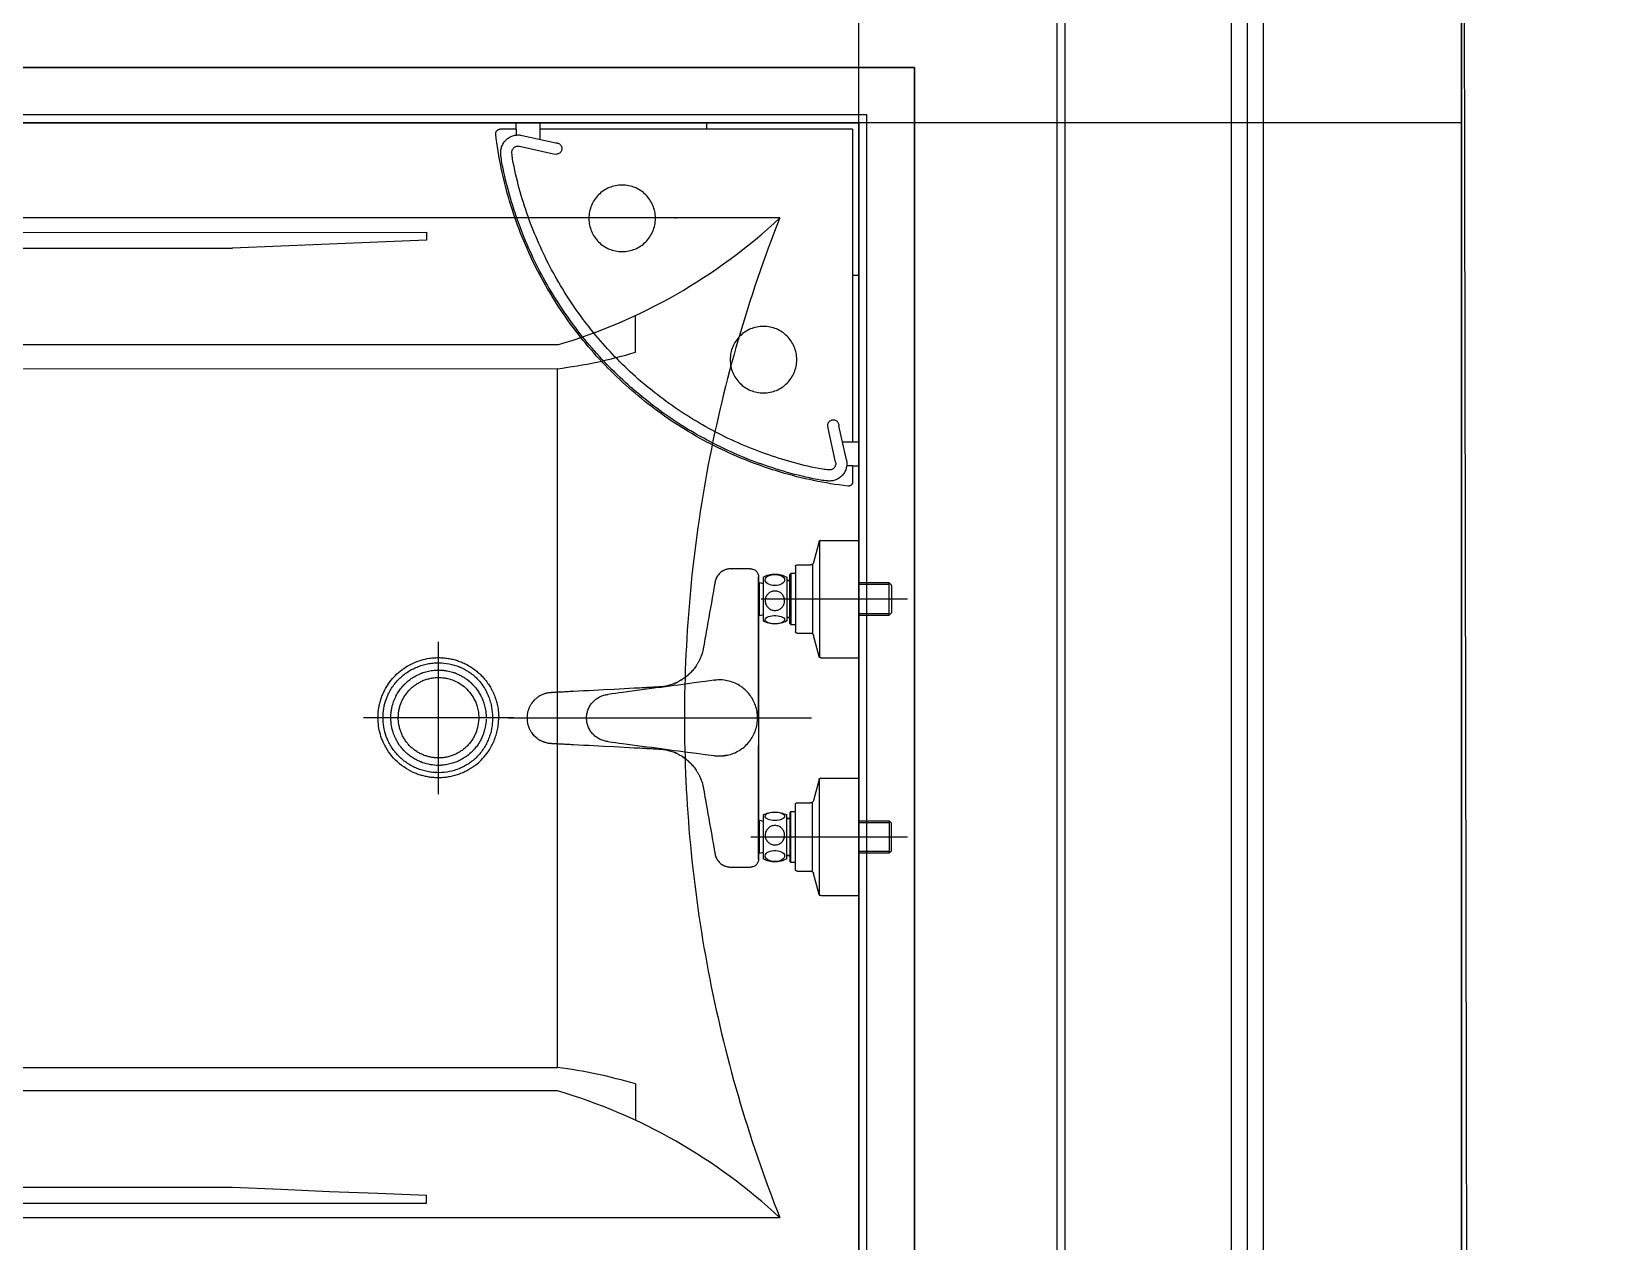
# Model space of a CAD drawing. Header units: millimetres. Extents: x 7086022 to 7120578, y 229555 to 276126.
# Drawn here: x 7105212 to 7106211, y 245860 to 246622 of the extents above; entities that cross this region are included whole.
import ezdxf
from ezdxf.xclip import XClip

# ---------------------------------------------------------------- set-up
doc = ezdxf.new("R2010")
doc.units = ezdxf.units.MM
doc.header["$LTSCALE"] = 100
doc.header["$XCLIPFRAME"] = 2
doc.linetypes.add('U-84C-EX$0$CEN', pattern=[62, 60, -1, 0, -1])
for name, color, linetype in [('AA-BORD-XREF', 15, 'Continuous'), ('BP', 7, 'Continuous'), ('U-84C-EX$0$CEN', 1, 'U-84C-EX$0$CEN'), ('U-84C-EX$0$COL', 2, 'Continuous'), ('U-84C-EX$0$FIN', 5, 'Continuous'), ('U-84C-EX$0$FUR_욕실', 6, 'Continuous'), ('U-84C-EX$0$INSUL_line', 8, 'Continuous'), ('U-84C-EX$0$WAL', 3, 'Continuous')]:
    doc.layers.add(name, color=color, linetype=linetype)
for name, color, linetype, plot in [('CUT-LINE', 105, 'Continuous', False), ('Defpoint', 142, 'Continuous', False), ('U-84C-EX$0$Defpoint', 142, 'Continuous', False), ('U-84C-EX$0$MC', 152, 'Continuous', False)]:
    doc.layers.add(name, color=color, linetype=linetype, plot=plot)

# ---------------------------------------------------------------- blocks, each defined once
blk = doc.blocks.new('BORD-302')
at = {"layer": 'Defpoint'}
blk.add_lwpolyline([(-1670, 0), (0, 0), (0, -2270), (-1670, -2270)], close=True, dxfattribs=at)
blk = doc.blocks.new('U-84C-EX$0$A$C3cb92361')
at = {"layer": 'U-84C-EX$0$FUR_욕실'}
for p, q in [((44.54, 37), (20.54, 37)), ((20.54, 37), (20.54, -37)), ((44.54, 37), (44.72, 37)), ((45.36, 36.77), (45.36, -36.77)), ((45.7, 36.19), (49.15, 22.99)), ((49.87, 21.92), (49.87, -21.92)), ((59.54, 21.5), (51.09, 21.5)), ((60.54, 20.5), (60.54, -20.5)), ((1.5, 10.25), (0, 8.75)), ((1.5, 10.25), (20.54, 10.25)), ((1.5, -10.25), (1.5, 10.25)), ((60.54, 16), (63.5, 16)), ((63.5, 16), (64, 15.5)), ((63.5, 16), (63.5, -16)), ((64, -15.5), (64, 15.5)), ((64, 11.7), (66, 11.7)), ((66, 11.7), (64.3, 11.7)), ((66, 13.85), (66, -13.85)), ((81, 13.85), (81, -13.85)), ((83.3, 10.5), (81, 9.88)), ((83.3, -3.18), (83.3, 10.5)), ((83.8, 14), (83.8, 8)), ((0, 8.75), (0, -8.75)), ((1.5, 9.09), (20.54, 9.09)), ((0, -8.75), (1.5, -10.25)), ((20.54, -9.09), (1.5, -9.09)), ((81, -9.88), (83.3, -10.5)), ((83.3, -10.5), (83.3, -3.18)), ((20.54, -10.25), (1.5, -10.25)), ((63.5, -16), (60.54, -16)), ((64, -15.5), (63.5, -16)), ((66, -11.7), (64, -11.7)), ((64.3, -11.7), (66, -11.7)), ((45.68, -36.25), (49.15, -22.99)), ((59.54, -21.5), (51.09, -21.5)), ((44.54, -37), (20.54, -37)), ((44.54, -37), (44.72, -37)), ((111.61, -51.21), (111.19, -51.15)), ((111.61, -51.18), (111.61, -51.18)), ((111.61, -51.18), (111.81, -51.21)), ((136.1, -52.98), (135.11, -52.53)), ((178.59, -89.88), (178.59, -89.88)), ((111.59, -98.77), (111.59, -98.77)), ((129.47, -101.01), (131.81, -99.44)), ((136.14, -97), (136.85, -96.7)), ((44.54, -113), (20.54, -113)), ((20.54, -187), (20.54, -113)), ((44.54, -113), (44.72, -113)), ((45.36, -186.77), (45.36, -113.23)), ((45.68, -113.75), (49.15, -127.01)), ((49.87, -171.92), (49.87, -128.08)), ((59.54, -128.5), (51.09, -128.5)), ((60.54, -170.5), (60.54, -129.5)), ((0, -141.25), (1.5, -139.75)), ((20.54, -139.75), (1.5, -139.75)), ((1.5, -139.75), (1.5, -160.25)), ((63.5, -134), (60.54, -134)), ((64, -134.5), (63.5, -134)), ((63.5, -166), (63.5, -134)), ((64, -134.5), (64, -165.5)), ((66, -138.3), (64, -138.3)), ((64.3, -138.3), (66, -138.3)), ((66, -163.85), (66, -136.15)), ((81, -136.15), (81, -163.81)), ((83.3, -139.5), (81, -140.12)), ((83.3, -160.5), (83.3, -139.5)), ((0, -158.75), (0, -141.25)), ((20.54, -140.91), (1.5, -140.91)), ((1.5, -160.25), (0, -158.75)), ((1.5, -159.09), (20.54, -159.09)), ((83.8, -158), (83.8, -164)), ((1.5, -160.25), (20.54, -160.25)), ((60.54, -166), (63.5, -166)), ((63.5, -166), (64, -165.5)), ((64, -161.7), (66, -161.7)), ((66, -161.7), (64.3, -161.7)), ((81, -159.88), (83.3, -160.5)), ((81, -163.81), (81, -163.85)), ((45.7, -186.19), (49.15, -172.99)), ((59.54, -171.5), (51.09, -171.5)), ((44.54, -187), (20.54, -187)), ((44.54, -187), (44.72, -187))]:
    blk.add_line(p, q, dxfattribs=at)
at = {"layer": 'U-84C-EX$0$FUR_욕실', "color": 8}
for p, q in [((-9.99, 0), (82.16, 0)), ((241.75, -75), (50.41, -75)), ((88.65, -150), (-9.99, -150))]:
    blk.add_line(p, q, dxfattribs=at)
at = {"layer": 'U-84C-EX$0$FUR_욕실', "flags": 128}
for points in [[(73.5, 8.52), (74.74, 8.59), (75.92, 8.8), (77.01, 9.14), (77.96, 9.59), (78.72, 10.15), (79.27, 10.78), (79.58, 11.46), (79.64, 12.16), (79.45, 12.85), (79.02, 13.51), (78.36, 14.1), (77.51, 14.61), (76.48, 15.01), (75.34, 15.29), (74.12, 15.43), (72.88, 15.43), (71.66, 15.29), (70.52, 15.01), (69.49, 14.61), (68.64, 14.1), (67.98, 13.51), (67.55, 12.85), (67.36, 12.16), (67.42, 11.46), (67.73, 10.78), (68.28, 10.15), (69.04, 9.59), (69.99, 9.14), (71.08, 8.8), (72.26, 8.59), (73.5, 8.52)], [(83.8, 14), (83.8, 14), (83.8, 14)], [(88.8, 19), (88.8, 19), (88.8, 19)], [(100.41, 19), (100.35, 19), (100.3, 19)], [(83.8, -8.01), (83.8, -8.5), (83.8, -9.23), (83.8, -9.72), (83.8, -9.97), (83.8, -9.97), (83.8, -9.72), (83.8, -9.22), (83.8, -8.49), (83.8, -7.55), (83.8, -6.42), (83.8, -5.12), (83.8, -3.7), (83.8, -2.19), (83.8, -0.62), (83.8, 0.97), (83.8, 2.53), (83.8, 4.03), (83.8, 5.42), (83.8, 6.68), (83.8, 7.78), (83.8, 8.67), (83.8, 9.35), (83.8, 9.79), (83.8, 9.99), (83.8, 9.94), (83.8, 9.63), (83.8, 9.08), (83.8, 8.31), (83.8, 8.01)], [(73.5, -15.73), (74.74, -15.68), (75.92, -15.52), (77.01, -15.25), (77.96, -14.9), (78.72, -14.48), (79.27, -13.99), (79.58, -13.47), (79.64, -12.93), (79.45, -12.4), (79.02, -11.89), (78.36, -11.43), (77.51, -11.04), (76.48, -10.73), (75.34, -10.52), (74.12, -10.41), (72.88, -10.41), (71.66, -10.52), (70.52, -10.73), (69.49, -11.04), (68.64, -11.43), (67.98, -11.89), (67.55, -12.4), (67.36, -12.93), (67.42, -13.47), (67.73, -13.99), (68.28, -14.48), (69.04, -14.9), (69.99, -15.25), (71.08, -15.52), (72.26, -15.68), (73.5, -15.73)], [(119.69, -35.11), (119.69, -35.1), (119.68, -35.09)], [(126.96, -46.78), (126.87, -46.68), (126.77, -46.58)], [(226.12, -85.21), (226.12, -85.21), (226.12, -85.21)], [(228.99, -80.01), (228.99, -80.01), (229, -80.01)], [(214.42, -90.99), (214.64, -90.98), (214.64, -90.98), (214.64, -90.98)], [(218.97, -90.14), (218.97, -90.14), (218.97, -90.14)], [(126.7, -103.49), (126.77, -103.42), (126.83, -103.36)], [(119.62, -115.11), (119.62, -115.1), (119.62, -115.09)], [(73.5, -139.6), (74.74, -139.55), (75.92, -139.39), (77.01, -139.13), (77.96, -138.77), (78.72, -138.35), (79.27, -137.86), (79.58, -137.34), (79.64, -136.8), (79.45, -136.27), (79.02, -135.76), (78.36, -135.3), (77.51, -134.91), (76.48, -134.6), (75.34, -134.39), (74.12, -134.28), (72.88, -134.28), (71.66, -134.39), (70.52, -134.6), (69.49, -134.91), (68.64, -135.3), (67.98, -135.76), (67.55, -136.27), (67.36, -136.8), (67.42, -137.34), (67.73, -137.86), (68.28, -138.35), (69.04, -138.77), (69.99, -139.13), (71.08, -139.39), (72.26, -139.55), (73.5, -139.6)], [(83.8, -140), (83.8, -140.03), (83.8, -140.28), (83.8, -140.78), (83.8, -141.51), (83.8, -142.45), (83.8, -143.58), (83.8, -144.88), (83.8, -146.3), (83.8, -147.81), (83.8, -149.38), (83.8, -150.97), (83.8, -152.53), (83.8, -154.03), (83.8, -155.42), (83.8, -156.68), (83.8, -157.78), (83.8, -158.67), (83.8, -159.35), (83.8, -159.79), (83.8, -159.99), (83.8, -159.94), (83.8, -159.63), (83.8, -159.08), (83.8, -158.31), (83.8, -158.01)], [(73.5, -165.44), (74.74, -165.37), (75.92, -165.16), (77.01, -164.82), (77.96, -164.37), (78.72, -163.81), (79.27, -163.18), (79.58, -162.51), (79.64, -161.81), (79.45, -161.11), (79.02, -160.46), (78.36, -159.86), (77.51, -159.35), (76.48, -158.95), (75.34, -158.68), (74.12, -158.53), (72.88, -158.53), (71.66, -158.68), (70.52, -158.95), (69.49, -159.35), (68.64, -159.86), (67.98, -160.46), (67.55, -161.11), (67.36, -161.81), (67.42, -162.51), (67.73, -163.18), (68.28, -163.81), (69.04, -164.37), (69.99, -164.82), (71.08, -165.16), (72.26, -165.37), (73.5, -165.44)], [(83.8, -164), (83.8, -164), (83.8, -164)], [(88.8, -169), (88.8, -169), (88.8, -169)], [(100.23, -169), (100.28, -169), (100.33, -169)]]:
    blk.add_lwpolyline(points, dxfattribs=at)
at = {"layer": 'U-84C-EX$0$FUR_욕실'}
for centre in [(73.51, -1.08), (73.51, -148.91)]:
    blk.add_circle(centre, 6.14, dxfattribs=at)
for centre, radius, start, end in [((44.72, 36), 1, 10.95406, 90), ((51.09, 23.5), 2, 194.66122, 270), ((59.54, 20.5), 1, 0, 90), ((73.5, 0), 15.75, 90, 118.43689), ((73.5, 0), 15.75, 61.56311, 90), ((88.8, 14), 5, 89.99514, 180), ((83.9, 8.6), 0.6, 180, 260.40553), ((83.9, -8.6), 0.6, 99.59328, 180), ((73.5, 0), 15.75, 241.56311, 298.43689), ((51.09, -23.5), 2, 90, 165.33878), ((59.54, -20.5), 1, 270, 0), ((44.72, -36), 1, 270, 345.33878), ((177.33, -74.98), 14.92, 276.14309, 359.91896), ((108.48, -75), 24, 258.18583, 270), ((44.72, -114), 1, 14.66122, 90), ((51.09, -126.5), 2, 194.66122, 270), ((59.54, -129.5), 1, 0, 90), ((73.5, -150), 15.75, 90, 118.43689), ((73.5, -150), 15.75, 61.56311, 90), ((83.9, -141.4), 0.6, 180, 270), ((83.9, -158.6), 0.6, 99.59384, 180), ((73.5, -150), 15.75, 241.56311, 298.43689), ((88.8, -164), 5, 180, 270.00486), ((51.09, -173.5), 2, 90, 165.33878), ((59.54, -170.5), 1, 270, 0), ((44.72, -186), 1, 270, 349.04594)]:
    blk.add_arc(centre, radius, start, end, dxfattribs=at)
for points, knots in [([(83.8, -57.74), (83.8, -51.77), (83.8, -45.79), (83.8, -33.83), (83.8, -27.85), (83.8, -15.89), (83.8, -9.91), (83.8, 2.04), (83.8, 8.02), (83.8, 14)], [0, 0, 0, 0, 0.25, 0.25, 0.5, 0.5, 0.75, 0.75, 1, 1, 1, 1]), ([(88.8, 19), (92.88, 19), (96.96, 19), (101.3, 19), (101.56, 19), (102.07, 18.98), (102.32, 18.96), (103.08, 18.87), (103.6, 18.77), (104.58, 18.49), (105.07, 18.32), (105.76, 18), (105.99, 17.89), (106.44, 17.64), (106.67, 17.51), (107.75, 16.8), (108.51, 16.11), (109.82, 14.51), (110.33, 13.62), (110.81, 12.42), (110.89, 12.17), (111.04, 11.68), (111.11, 11.43), (111.22, 10.93), (111.26, 10.68), (111.35, 10.17), (111.4, 9.92), (111.62, 8.66), (111.8, 7.65), (112.33, 4.62), (112.69, 2.6), (113.76, -3.47), (114.47, -7.51), (115.9, -15.59), (116.61, -19.63), (117.68, -25.69), (118.04, -27.71), (118.48, -30.24), (118.57, -30.75), (118.76, -31.75), (118.87, -32.25), (119.25, -33.75), (119.55, -34.73), (120.25, -36.68), (120.66, -37.64), (121.35, -39.06), (121.59, -39.54), (122.11, -40.47), (122.38, -40.92), (123.77, -43.16), (125.06, -44.82), (127.27, -47.1), (128.05, -47.83), (129.68, -49.19), (130.52, -49.82), (132.26, -50.99), (133.16, -51.53), (134.56, -52.27), (135.04, -52.5), (136, -52.95), (136.49, -53.16), (138.95, -54.14), (140.98, -54.71), (144.09, -55.24), (145.15, -55.37), (146.47, -55.45), (146.74, -55.46), (147.27, -55.49), (147.54, -55.51), (148.34, -55.55), (148.87, -55.58), (150.46, -55.66), (151.53, -55.71), (153.65, -55.83), (154.72, -55.88), (157.91, -56.05), (160.04, -56.16), (170.67, -56.72), (179.18, -57.16), (191.95, -57.83), (196.2, -58.06), (201.52, -58.33), (202.59, -58.39), (204.71, -58.5), (205.78, -58.56), (207.9, -58.67), (208.97, -58.72), (211.09, -58.84), (212.16, -58.89), (213.49, -58.96), (213.75, -58.98), (214.28, -59), (214.55, -59.02), (215.35, -59.07), (215.87, -59.13), (216.92, -59.3), (217.44, -59.41), (218.47, -59.69), (218.99, -59.86), (220.5, -60.43), (221.46, -60.91), (222.81, -61.77), (223.25, -62.08), (224.1, -62.74), (224.51, -63.1), (225.66, -64.21), (226.35, -65.02), (227.27, -66.35), (227.56, -66.81), (228.07, -67.75), (228.31, -68.23), (228.73, -69.21), (228.91, -69.71), (229.23, -70.74), (229.37, -71.26), (229.58, -72.32), (229.66, -72.85), (229.75, -73.65), (229.77, -73.92), (229.79, -74.33), (229.79, -74.46), (229.8, -74.66), (229.8, -74.76), (229.8, -74.86), (229.8, -74.93), (229.8, -74.97), (229.8, -75)], [0, 0, 0, 0, 0.0625, 0.0625, 0.066406, 0.066406, 0.070312, 0.070312, 0.078125, 0.078125, 0.085937, 0.085937, 0.089844, 0.089844, 0.09375, 0.09375, 0.109375, 0.109375, 0.125, 0.125, 0.128906, 0.128906, 0.132812, 0.132812, 0.136719, 0.136719, 0.140625, 0.140625, 0.15625, 0.15625, 0.1875, 0.1875, 0.25, 0.25, 0.3125, 0.3125, 0.34375, 0.34375, 0.351562, 0.351562, 0.359375, 0.359375, 0.375, 0.375, 0.390625, 0.390625, 0.398437, 0.398437, 0.40625, 0.40625, 0.4375, 0.4375, 0.453125, 0.453125, 0.46875, 0.46875, 0.484375, 0.484375, 0.492187, 0.492187, 0.5, 0.5, 0.53125, 0.53125, 0.546875, 0.546875, 0.550781, 0.550781, 0.554687, 0.554687, 0.5625, 0.5625, 0.578125, 0.578125, 0.59375, 0.59375, 0.625, 0.625, 0.75, 0.75, 0.8125, 0.8125, 0.828125, 0.828125, 0.84375, 0.84375, 0.859375, 0.859375, 0.875, 0.875, 0.878906, 0.878906, 0.882812, 0.882812, 0.890625, 0.890625, 0.898437, 0.898437, 0.90625, 0.90625, 0.921875, 0.921875, 0.929687, 0.929687, 0.9375, 0.9375, 0.953125, 0.953125, 0.960937, 0.960937, 0.96875, 0.96875, 0.976562, 0.976562, 0.984375, 0.984375, 0.992187, 0.992187, 0.996094, 0.996094, 0.998047, 0.998047, 0.999023, 0.999512, 0.999512, 1, 1, 1, 1]), ([(83.8, -8), (83.8, -8.47), (83.8, -12.54), (83.8, -20.19), (83.8, -29.75), (83.8, -38.05), (83.8, -45.13), (83.8, -51.66), (83.8, -57.76), (83.8, -63.45), (83.8, -69.21), (83.8, -73.07), (83.8, -75)], [0, 0, 0, 0, 0.020659, 0.180159, 0.339669, 0.447099, 0.554609, 0.662127, 0.745792, 0.829466, 0.914723, 1, 1, 1, 1]), ([(129.63, -49.12), (129.58, -49.08), (129.46, -48.99), (129.34, -48.9), (129.27, -48.84)], [0, 0, 0, 0, 0.435252, 1, 1, 1, 1]), ([(83.8, -75), (83.8, -74.25), (83.8, -73.51), (83.8, -72.06), (83.8, -71.34), (83.8, -69.92), (83.8, -69.21), (83.8, -67.8), (83.8, -67.09), (83.8, -64.97), (83.8, -63.55), (83.8, -61.4), (83.8, -60.68), (83.8, -59.22), (83.8, -58.49), (83.8, -57.74)], [0, 0, 0, 0, 0.125, 0.125, 0.25, 0.25, 0.375, 0.375, 0.5, 0.5, 0.75, 0.75, 0.875, 0.875, 1, 1, 1, 1]), ([(84.45, -74.96), (84.45, -74.95), (84.45, -74.86), (84.45, -74.67), (84.46, -74.41), (84.47, -73.89), (84.57, -72.07), (85.08, -69.02), (86.42, -65.2), (88.32, -61.7), (90.78, -58.58), (93.37, -56.2), (96.3, -54.18), (99.55, -52.56), (103.49, -51.38), (107.56, -50.85), (110.26, -51.07), (111.61, -51.18)], [0, 0, 0, 0, 0.000696, 0.00702, 0.013343, 0.019667, 0.044967, 0.146547, 0.242929, 0.339318, 0.436006, 0.532701, 0.596717, 0.697957, 0.799203, 0.899601, 1, 1, 1, 1]), ([(111.81, -51.21), (119.27, -52.21), (130.43, -53.7), (145.63, -55.73), (157.4, -57.3), (168.51, -58.79), (175.57, -59.73), (178.6, -60.14)], [0, 0, 0, 0, 0.335433, 0.501379, 0.682675, 0.863972, 1, 1, 1, 1]), ([(132.39, -51.05), (132.32, -51), (132.14, -50.89), (131.95, -50.77), (131.84, -50.7)], [0, 0, 0, 0, 0.437, 1, 1, 1, 1]), ([(136.94, -53.34), (136.67, -53.23), (136.39, -53.12), (136.12, -53), (136.11, -52.99)], [0, 0, 0, 0, 0.967026, 1, 1, 1, 1]), ([(178.6, -60.14), (178.6, -60.14), (178.66, -60.15), (178.73, -60.15), (178.79, -60.16)], [0, 0, 0, 0, 0.0003217, 1, 1, 1, 1]), ([(178.6, -60.14), (178.6, -60.14), (178.6, -60.14), (178.6, -60.14), (178.6, -60.14)], [0, 0, 0, 0, 0.776346, 1, 1, 1, 1]), ([(192.25, -75), (192.25, -74.97), (192.25, -74.93), (192.25, -74.9), (192.25, -74.9), (192.25, -74.88), (192.25, -74.66), (192.23, -74.03), (192.08, -72.59), (191.63, -70.57), (190.69, -68.24), (189.38, -66.13), (187.76, -64.28), (185.88, -62.72), (183.72, -61.46), (181.37, -60.55), (179.73, -60.31), (178.79, -60.16)], [-0.004685, -0.004685, -0.004685, -0.004685, 0, 0, 0, 0.000003, 0.002215, 0.030361, 0.086652, 0.199489, 0.313352, 0.430608, 0.539794, 0.651838, 0.767877, 0.887234, 1, 1, 1, 1]), ([(83.8, -75), (83.8, -76.9), (83.8, -80.7), (83.8, -86.43), (83.8, -92.15), (83.8, -98.29), (83.8, -104.81), (83.8, -111.82), (83.8, -120.11), (83.8, -129.71), (83.8, -137.43), (83.8, -141.53), (83.8, -142)], [0, 0, 0, 0, 0.08392, 0.16782, 0.252838, 0.337844, 0.444426, 0.551001, 0.657498, 0.818423, 0.97934, 1, 1, 1, 1]), ([(111.59, -98.77), (110.24, -98.88), (107.53, -99.1), (103.46, -98.56), (99.53, -97.38), (96.29, -95.76), (93.36, -93.73), (90.76, -91.35), (88.31, -88.23), (86.41, -84.73), (85.07, -80.9), (84.57, -77.86), (84.47, -76.03), (84.46, -75.51), (84.45, -75.24), (84.45, -75.06), (84.45, -74.96)], [0, 0, 0, 0, 0.100399, 0.200797, 0.302043, 0.403283, 0.467299, 0.563994, 0.660682, 0.757071, 0.853453, 0.955033, 0.980333, 0.986657, 0.992981, 1, 1, 1, 1]), ([(229.8, -75), (229.8, -75.27), (229.79, -75.54), (229.77, -76.08), (229.75, -76.35), (229.66, -77.15), (229.58, -77.68), (229.37, -78.74), (229.23, -79.26), (228.91, -80.29), (228.73, -80.79), (228.31, -81.77), (228.07, -82.25), (227.56, -83.19), (227.27, -83.65), (226.35, -84.98), (225.66, -85.79), (224.51, -86.9), (224.1, -87.26), (223.25, -87.92), (222.81, -88.23), (221.46, -89.09), (220.5, -89.57), (218.99, -90.14), (218.47, -90.31), (217.44, -90.59), (216.92, -90.7), (215.87, -90.87), (215.35, -90.93), (214.55, -90.98), (214.28, -91), (213.75, -91.02), (213.49, -91.04), (212.16, -91.11), (211.09, -91.16), (208.97, -91.28), (207.9, -91.33), (205.78, -91.44), (204.71, -91.5), (202.59, -91.61), (201.52, -91.67), (196.2, -91.94), (191.95, -92.17), (179.18, -92.84), (170.67, -93.28), (160.04, -93.84), (157.91, -93.95), (154.72, -94.12), (153.65, -94.17), (151.53, -94.29), (150.46, -94.34), (148.87, -94.42), (148.34, -94.45), (147.54, -94.49), (147.27, -94.51), (146.74, -94.54), (146.47, -94.55), (145.15, -94.63), (144.09, -94.76), (140.98, -95.29), (138.95, -95.86), (136.49, -96.84), (136, -97.05), (135.04, -97.5), (134.56, -97.73), (133.16, -98.47), (132.26, -99.01), (130.52, -100.18), (129.68, -100.81), (128.05, -102.17), (127.27, -102.9), (125.06, -105.18), (123.77, -106.84), (122.38, -109.08), (122.11, -109.53), (121.59, -110.46), (121.35, -110.94), (120.66, -112.36), (120.25, -113.32), (119.55, -115.27), (119.25, -116.25), (118.87, -117.75), (118.76, -118.25), (118.57, -119.25), (118.48, -119.76), (118.04, -122.29), (117.68, -124.31), (116.61, -130.37), (115.9, -134.41), (114.47, -142.49), (113.76, -146.53), (112.69, -152.6), (112.33, -154.62), (111.8, -157.65), (111.62, -158.66), (111.4, -159.92), (111.35, -160.17), (111.26, -160.68), (111.22, -160.93), (111.11, -161.43), (111.04, -161.68), (110.89, -162.17), (110.81, -162.42), (110.33, -163.62), (109.82, -164.51), (108.51, -166.11), (107.75, -166.8), (106.67, -167.51), (106.44, -167.64), (105.99, -167.89), (105.76, -168), (105.07, -168.32), (104.58, -168.49), (103.6, -168.77), (103.08, -168.87), (102.32, -168.96), (102.07, -168.98), (101.56, -169), (101.3, -169), (96.96, -169), (92.88, -169), (88.8, -169)], [0, 0, 0, 0, 0.003906, 0.003906, 0.007813, 0.007813, 0.015625, 0.015625, 0.023438, 0.023438, 0.03125, 0.03125, 0.039063, 0.039063, 0.046875, 0.046875, 0.0625, 0.0625, 0.070313, 0.070313, 0.078125, 0.078125, 0.09375, 0.09375, 0.101563, 0.101563, 0.109375, 0.109375, 0.117188, 0.117188, 0.121094, 0.121094, 0.125, 0.125, 0.140625, 0.140625, 0.15625, 0.15625, 0.171875, 0.171875, 0.1875, 0.1875, 0.25, 0.25, 0.375, 0.375, 0.40625, 0.40625, 0.421875, 0.421875, 0.4375, 0.4375, 0.445313, 0.445313, 0.449219, 0.449219, 0.453125, 0.453125, 0.46875, 0.46875, 0.5, 0.5, 0.507813, 0.507813, 0.515625, 0.515625, 0.53125, 0.53125, 0.546875, 0.546875, 0.5625, 0.5625, 0.59375, 0.59375, 0.601563, 0.601563, 0.609375, 0.609375, 0.625, 0.625, 0.640625, 0.640625, 0.648438, 0.648438, 0.65625, 0.65625, 0.6875, 0.6875, 0.75, 0.75, 0.8125, 0.8125, 0.84375, 0.84375, 0.859375, 0.859375, 0.863281, 0.863281, 0.867188, 0.867188, 0.871094, 0.871094, 0.875, 0.875, 0.890625, 0.890625, 0.90625, 0.90625, 0.910156, 0.910156, 0.914063, 0.914063, 0.921875, 0.921875, 0.929688, 0.929688, 0.933594, 0.933594, 0.9375, 0.9375, 1, 1, 1, 1]), ([(178.59, -89.88), (175.56, -90.28), (168.49, -91.22), (157.38, -92.69), (145.61, -94.25), (130.41, -96.27), (119.25, -97.75), (111.78, -98.74)], [0, 0, 0, 0, 0.136025, 0.317317, 0.498609, 0.664551, 1, 1, 1, 1]), ([(178.78, -89.85), (178.78, -89.85), (178.71, -89.86), (178.65, -89.87), (178.59, -89.88), (178.59, -89.88)], [0, 0, 0, 0, 0.0238, 0.999687, 1, 1, 1, 1]), ([(178.59, -89.88), (178.59, -89.88), (178.59, -89.88), (178.59, -89.88), (178.59, -89.88)], [0, 0, 0, 0, 0.223741, 1, 1, 1, 1]), ([(218.96, -90.11), (219.13, -90.06), (219.95, -89.84), (220.69, -89.43), (221.27, -89.1)], [0, 0, 0, 0, 0.212043, 1, 1, 1, 1]), ([(223.55, -87.64), (223.71, -87.53), (224.61, -86.91), (225.48, -86.07), (226.05, -85.27), (226.1, -85.2)], [0, 0, 0, 0, 0.166163, 0.924927, 1, 1, 1, 1]), ([(83.8, -164), (83.8, -158.02), (83.8, -152.04), (83.8, -140.09), (83.8, -134.11), (83.8, -122.15), (83.8, -116.17), (83.8, -104.21), (83.8, -98.23), (83.8, -92.26)], [0, 0, 0, 0, 0.25, 0.25, 0.5, 0.5, 0.75, 0.75, 1, 1, 1, 1]), ([(111.78, -98.74), (111.78, -98.74), (111.72, -98.75), (111.65, -98.76), (111.59, -98.77)], [0, 0, 0, 0, 0.04226, 1, 1, 1, 1]), ([(131.75, -99.36), (131.82, -99.31), (131.98, -99.21), (132.18, -99.09), (132.29, -99.02)], [0, 0, 0, 0, 0.4359962, 1, 1, 1, 1]), ([(135.15, -97.45), (135.42, -97.32), (135.73, -97.17), (136.04, -97.04), (136.09, -97.02)], [0, 0, 0, 0, 0.861592, 1, 1, 1, 1]), ([(129.16, -101.25), (129.2, -101.22), (129.29, -101.14), (129.4, -101.05), (129.46, -101)], [0, 0, 0, 0, 0.4378878, 1, 1, 1, 1])]:
    blk.add_open_spline(points, degree=3, knots=knots, dxfattribs=at)
blk = doc.blocks.new('U-84C-EX$0$A$C13f13f79')
at = {"layer": 'U-84C-EX$0$FUR_욕실', "linetype": 'Continuous'}
for p, q in [((0, 0), (0, -197.19)), ((212.19, 4), (92.19, 4)), ((92.19, 4), (92.19, 0)), ((197.19, 4), (197.19, -6.38)), ((212.19, 0), (212.19, 4)), ((0, 0), (197.19, 0)), ((208.4, -3.88), (187.02, -8.66)), ((212.19, 0), (222.3, 0)), ((212.19, 0), (212.19, -3.7)), ((188.55, -15.49), (186.49, -15.65)), ((209.93, -10.71), (188.55, -15.49)), ((-4, -212.19), (-4, -92.19)), ((-4, -92.19), (0, -92.19)), ((3.88, -208.4), (8.66, -187.02)), ((10.71, -209.93), (15.49, -188.55)), ((15.49, -188.55), (15.65, -186.49)), ((-4, -197.19), (6.38, -197.19)), ((0, -212.19), (-4, -212.19)), ((0, -212.19), (3.7, -212.19)), ((0, -212.19), (0, -222.3))]:
    blk.add_line(p, q, dxfattribs=at)
at = {"layer": 'U-84C-EX$0$FUR_욕실', "color": 8, "linetype": 'Continuous'}
for centre in [(145.27, -56.17), (56.17, -145.27)]:
    blk.add_circle(centre, 21, dxfattribs=at)
at = {"layer": 'U-84C-EX$0$FUR_욕실', "linetype": 'Continuous'}
for centre, radius, start, end in [((-27.21, 27.21), 254, 276.83668, 353.16332), ((186.73, -12.16), 3.5, 85.24909, 266.08565), ((210.8, -14.61), 11, 354.72951, 102.6071), ((222.3, -2.7), 2.7, 353.16332, 90), ((-27.66, 27.66), 246.5, 280.90237, 349.09763), ((210.8, -14.61), 4, 354.72951, 102.6071), ((-30.67, 7.66), 246.5, 353.79995, 354.72951), ((-30.67, 7.66), 253.5, 353.73499, 354.72951), ((-27.66, 27.66), 253.5, 280.83741, 349.16259), ((12.16, -186.73), 3.5, 3.91435, 184.75091), ((14.61, -210.8), 11, 167.3929, 275.27049), ((14.61, -210.8), 4, 167.3929, 275.27049), ((-7.66, 30.67), 246.5, 275.27049, 276.20005), ((2.7, -222.3), 2.7, 180, 276.83668), ((-7.66, 30.67), 253.5, 275.27049, 276.26501)]:
    blk.add_arc(centre, radius, start, end, dxfattribs=at)
blk = doc.blocks.new('U-84C-EX$0$A$C5b173c9a')
at = {"layer": 'U-84C-EX$0$FUR_욕실', "linetype": 'Continuous'}
for p, q in [((-1600, 750), (0, 750)), ((0, 750), (0, 0)), ((-49.85, 690.08), (-1077.16, 690.08)), ((-1076.83, 60.03), (-49.85, 59.92))]:
    blk.add_line(p, q, dxfattribs=at)
at = {"layer": 'U-84C-EX$0$FUR_욕실', "color": 8, "linetype": 'Continuous'}
for p, q in [((-1018.47, 680.94), (-272.72, 681.02)), ((-272.72, 681.02), (-272.72, 676.02)), ((-1018.47, 670.94), (-395.02, 671)), ((-140.8, 605.4), (-140.8, 628.66)), ((-190, 610.08), (-1310, 610.08)), ((-1310, 594.94), (-190.03, 595.06)), ((-190.03, 154.44), (-190.03, 595.06)), ((-265, 326.77), (-265, 422.89)), ((-217.72, 374.83), (-312.28, 374.83)), ((-1310, 154.56), (-190.03, 154.44)), ((-1310, 140.06), (-190.03, 139.94)), ((-140.8, 144.1), (-140.8, 121.16)), ((-1018.47, 79.06), (-395.02, 79)), ((-272.72, 68.98), (-272.72, 73.98)), ((-1018.47, 69.06), (-272.72, 68.98))]:
    blk.add_line(p, q, dxfattribs=at)
for centre, radius, start, end in [((-288.66, 945.68), 349.81, 286.3817, 313.05441), ((774.77, -26368.4), 27064.7, 92.218081, 92.477203), ((-227.96, 897.77), 305.08, 277.14137, 286.59879), ((-227.96, -148.27), 305.08, 73.40121, 82.85863), ((-288.66, -195.86), 349.81, 46.94559, 73.6183), ((774.77, 27118.4), 27064.7, 267.522797, 267.781919)]:
    blk.add_arc(centre, radius, start, end, dxfattribs=at)
at = {"layer": 'U-84C-EX$0$FUR_욕실', "linetype": 'Continuous'}
blk.add_arc((745.74, 374.91), 855.74, 158.38926, 201.59776, dxfattribs=at)
blk.add_open_spline([(-116.13, 690.08), (-115.31, 690.08)], degree=1, dxfattribs=at)
at = {"layer": 'U-84C-EX$0$FUR_욕실', "color": 8, "linetype": 'Continuous'}
for points, knots in [([(-303.2, 375.09), (-303.18, 376.11), (-303.13, 378.14), (-302.73, 381.17), (-302.12, 384.16), (-301.26, 387.09), (-300.17, 389.95), (-298.85, 392.7), (-296, 397.57), (-290.55, 403.91), (-281.35, 409.84), (-273.4, 412.19), (-267.9, 412.83), (-265.97, 412.87), (-265, 412.89)], [0, 0, 0, 0, 0.051174, 0.102351, 0.153541, 0.204744, 0.255965, 0.307226, 0.358539, 0.539811, 0.721608, 0.902669, 0.951247, 1, 1, 1, 1]), ([(-300, 376.29), (-299.85, 380.4), (-298.96, 384.46), (-295.64, 392.46), (-293.07, 396.28), (-286.64, 402.69), (-282.75, 405.25), (-274.42, 408.7), (-269.83, 409.63), (-265.17, 409.66), (-265.02, 409.66), (-264.87, 409.66)], [0, 0, 0, 0, 0.229756, 0.229756, 0.483673, 0.483673, 0.737589, 0.737589, 0.991506, 0.991506, 1, 1, 1, 1]), ([(-265, 412.89), (-263.99, 412.87), (-261.98, 412.82), (-258.98, 412.45), (-256.04, 411.86), (-253.14, 411.03), (-250.31, 409.98), (-247.4, 408.63), (-244.45, 406.93), (-242.53, 405.5), (-241.58, 404.78)], [0, 0, 0, 0, 0.119819, 0.239158, 0.357726, 0.47676, 0.596232, 0.715753, 0.85817, 1, 1, 1, 1]), ([(-264.87, 409.66), (-260.51, 409.64), (-256.08, 408.78), (-251.8, 407.06), (-251.58, 406.97), (-251.35, 406.87)], [0, 0, 0, 0, 0.94701, 0.94701, 1, 1, 1, 1]), ([(-286.21, 396.34), (-285.77, 396.78), (-284.49, 397.97), (-282.54, 399.48), (-280.99, 400.48), (-280.37, 400.85)], [0, 0, 0, 0, 0.252662, 0.70548, 1, 1, 1, 1]), ([(-281.63, 394.19), (-280.95, 394.74), (-279.58, 395.85), (-277.31, 397.24), (-274.93, 398.41), (-272.44, 399.31), (-269.87, 399.94), (-267.25, 400.31), (-264.61, 400.4), (-261.96, 400.23), (-260.22, 399.88), (-259.35, 399.71)], [0, 0, 0, 0, 0.110768, 0.222026, 0.333445, 0.444606, 0.555375, 0.666005, 0.776748, 0.888199, 1, 1, 1, 1]), ([(-280.37, 400.85), (-279.14, 401.58), (-277.46, 402.42), (-275.71, 403.1), (-275.28, 403.25)], [0, 0, 0, 0, 0.758005, 1, 1, 1, 1]), ([(-275.28, 403.25), (-275.06, 403.33), (-273.79, 403.78), (-271.41, 404.43), (-268.92, 404.83), (-267.26, 404.97), (-266.48, 405.02), (-265.76, 405.05), (-265.3, 405.05), (-265.07, 405.05)], [0, 0, 0, 0, 0.067347, 0.38891, 0.710249, 0.789783, 0.869316, 0.934683, 1, 1, 1, 1]), ([(-265.07, 405.05), (-265.07, 405.05), (-264.34, 405.05), (-263.18, 405.01), (-262.04, 404.9), (-261.63, 404.85)], [0, 0, 0, 0, 0.000152, 0.640818, 1, 1, 1, 1]), ([(-261.63, 404.85), (-261.48, 404.84), (-260.78, 404.75), (-258.97, 404.46), (-256.87, 403.95), (-255.02, 403.34), (-254.24, 403.04), (-253.92, 402.91)], [0, 0, 0, 0, 0.056256, 0.267254, 0.689786, 0.869202, 1, 1, 1, 1]), ([(-259.35, 399.71), (-257.97, 399.39), (-256.63, 398.96), (-252.31, 397.18), (-249.43, 395.25), (-244.79, 390.61), (-242.89, 387.78), (-241.25, 383.8), (-240.93, 382.88), (-240.66, 381.95)], [0, 0, 0, 0, 0.155762, 0.155762, 0.523914, 0.523914, 0.892066, 0.892066, 1, 1, 1, 1]), ([(-253.92, 402.91), (-253.79, 402.87), (-252.8, 402.46), (-250.97, 401.6), (-249.24, 400.57), (-248.35, 399.98), (-248.25, 399.91)], [0, 0, 0, 0, 0.060444, 0.49998, 0.939516, 1, 1, 1, 1]), ([(-251.35, 406.87), (-249.5, 406.07), (-247.72, 405.1), (-244.13, 402.71), (-242.4, 401.29), (-237.6, 396.4), (-235.12, 392.53), (-232.64, 386.2), (-232.01, 383.99), (-231.19, 379.56), (-230.98, 377.3), (-230.98, 375.02)], [0, 0, 0, 0, 0.151456, 0.151456, 0.321281, 0.321281, 0.660931, 0.660931, 0.830756, 0.830756, 1, 1, 1, 1]), ([(-248.25, 399.91), (-247.43, 399.36), (-246.41, 398.6), (-245.23, 397.59), (-244.68, 397.1), (-244.2, 396.64), (-243.71, 396.16), (-243.36, 395.8), (-243.15, 395.58)], [0, 0, 0, 0, 0.444971, 0.56859, 0.692209, 0.776976, 0.861743, 1, 1, 1, 1]), ([(-241.58, 404.78), (-240.78, 404.13), (-239.19, 402.81), (-237, 400.59), (-234.97, 398.18), (-233.12, 395.59), (-232.07, 393.74), (-231.55, 392.82)], [0, 0, 0, 0, 0.195638, 0.393705, 0.5943, 0.796435, 1, 1, 1, 1]), ([(-292.77, 386.61), (-292.54, 387.14), (-291.84, 388.69), (-290.96, 390.27), (-290.29, 391.3), (-290.23, 391.4)], [0, 0, 0, 0, 0.318336, 0.936771, 1, 1, 1, 1]), ([(-290.23, 391.4), (-289.68, 392.24), (-288.46, 393.92), (-287.04, 395.52), (-286.24, 396.31), (-286.21, 396.34)], [0, 0, 0, 0, 0.472338, 0.98139, 1, 1, 1, 1]), ([(-287.89, 386.02), (-286.66, 388.57), (-284.96, 390.96), (-282.54, 393.37), (-282.09, 393.79), (-281.63, 394.19)], [0, 0, 0, 0, 0.820832, 0.820832, 1, 1, 1, 1]), ([(-243.15, 395.58), (-242.04, 394.4), (-240.41, 392.34), (-238.63, 389.41), (-237.84, 387.78), (-237.51, 387.03)], [0, 0, 0, 0, 0.471791, 0.763598, 1, 1, 1, 1]), ([(-231.55, 392.82), (-231.31, 392.35), (-230.81, 391.39), (-229.84, 389.24), (-228.98, 386.91), (-228.11, 383.85), (-227.66, 381.66), (-227.36, 379.45), (-227.23, 378.18), (-227.13, 376.59), (-227.11, 375.64), (-227.1, 375)], [0, 0, 0, 0, 0.084197, 0.176045, 0.381991, 0.484998, 0.69095, 0.742461, 0.845475, 0.896986, 1, 1, 1, 1]), ([(-295.04, 376.93), (-295.01, 377.36), (-294.9, 378.68), (-294.67, 380.18), (-294.45, 381.23), (-294.4, 381.42)], [0, 0, 0, 0, 0.287106, 0.870699, 1, 1, 1, 1]), ([(-294.4, 381.42), (-294.26, 382.07), (-293.83, 383.79), (-293.23, 385.5), (-292.78, 386.56), (-292.77, 386.61)], [0, 0, 0, 0, 0.366594, 0.976087, 1, 1, 1, 1]), ([(-290.41, 375), (-290.39, 375.76), (-290.35, 377.28), (-290.03, 379.54), (-289.52, 381.77), (-288.82, 383.95), (-288.2, 385.33), (-287.89, 386.02)], [0, 0, 0, 0, 0.199443, 0.39916, 0.600412, 0.801219, 1, 1, 1, 1]), ([(-237.51, 387.03), (-237.43, 386.86), (-237.2, 386.3), (-236.82, 385.34), (-236.19, 383.49), (-235.79, 381.95), (-235.57, 380.79), (-235.56, 380.74)], [0, 0, 0, 0, 0.086302, 0.276191, 0.466081, 0.973316, 1, 1, 1, 1]), ([(-235.56, 380.74), (-235.35, 379.7), (-235.13, 378.1), (-235.01, 376.19), (-235, 375.33), (-235, 375.03)], [0, 0, 0, 0, 0.552128, 0.840586, 1, 1, 1, 1]), ([(-265.03, 337.11), (-265.94, 337.13), (-267.78, 337.17), (-270.51, 337.47), (-273.2, 337.96), (-275.85, 338.63), (-278.45, 339.49), (-284.34, 341.91), (-292.76, 347.73), (-299.06, 356.88), (-301.83, 364.47), (-302.98, 369.68), (-303.13, 373.22), (-303.2, 374.99)], [0, 0, 0, 0, 0.046245, 0.092331, 0.138139, 0.183931, 0.229832, 0.27581, 0.504822, 0.732909, 0.821973, 0.910996, 1, 1, 1, 1]), ([(-264.76, 340.35), (-264.94, 340.35), (-265.13, 340.35), (-269.86, 340.38), (-274.41, 341.3), (-282.76, 344.76), (-286.62, 347.31), (-293.05, 353.69), (-295.65, 357.56), (-298.99, 365.6), (-299.88, 369.75), (-300.01, 373.94)], [0, 0, 0, 0, 0.010247, 0.010247, 0.262583, 0.262583, 0.51492, 0.51492, 0.767256, 0.767256, 1, 1, 1, 1]), ([(-293.49, 365.29), (-293.64, 365.73), (-294.04, 366.99), (-294.62, 369.4), (-294.9, 371.38), (-295, 372.51)], [0, 0, 0, 0, 0.188407, 0.537194, 1, 1, 1, 1]), ([(-280.31, 354.75), (-280.95, 355.26), (-282.22, 356.26), (-283.92, 358), (-285.45, 359.88), (-286.81, 361.9), (-287.97, 364.05), (-288.91, 366.3), (-289.64, 368.63), (-289.94, 370.22), (-290.09, 371.02)], [0, 0, 0, 0, 0.125304, 0.249308, 0.373956, 0.499193, 0.624622, 0.749887, 0.874831, 1, 1, 1, 1]), ([(-230.98, 374.53), (-230.99, 373.56), (-231.05, 372.55), (-231.23, 370.5), (-231.39, 369.33), (-232.01, 366.01), (-232.62, 363.81), (-235.13, 357.46), (-237.59, 353.62), (-242.4, 348.72), (-244.12, 347.3), (-247.72, 344.9), (-249.51, 343.93), (-251.38, 343.13)], [0, 0, 0, 0, 0.073733, 0.073733, 0.159576, 0.159576, 0.331263, 0.331263, 0.674635, 0.674635, 0.846321, 0.846321, 1, 1, 1, 1]), ([(-239.69, 375.02), (-239.68, 371.71), (-240.36, 368.33), (-242.41, 363.37), (-243.48, 361.51), (-244.75, 359.81)], [0, 0, 0, 0, 0.61178, 0.61178, 1, 1, 1, 1]), ([(-235.01, 374.07), (-235.06, 372.4), (-235.39, 369.62), (-236.26, 366.25), (-236.87, 364.54), (-237.13, 363.89)], [0, 0, 0, 0, 0.477897, 0.800871, 1, 1, 1, 1]), ([(-231.55, 357.18), (-230.98, 358.26), (-230.46, 359.36), (-229.04, 362.78), (-228.32, 365.16), (-227.59, 368.82), (-227.41, 370.01), (-227.16, 372.55), (-227.11, 373.72), (-227.1, 375)], [0, 0, 0, 0, 0.196966, 0.196966, 0.598483, 0.598483, 0.799241, 0.799241, 1, 1, 1, 1]), ([(-290.86, 359.62), (-291.29, 360.33), (-291.95, 361.55), (-292.55, 362.87), (-293.03, 364.03), (-293.28, 364.69), (-293.49, 365.29)], [0, 0, 0, 0, 0.398107, 0.662227, 0.692533, 1, 1, 1, 1]), ([(-244.75, 359.81), (-245.28, 359.13), (-246.35, 357.79), (-248.2, 355.99), (-250.21, 354.38), (-252.39, 352.98), (-254.7, 351.8), (-257.11, 350.87), (-259.6, 350.18), (-261.3, 349.93), (-262.15, 349.81)], [0, 0, 0, 0, 0.125337, 0.249382, 0.374115, 0.499443, 0.625004, 0.750392, 0.875305, 1, 1, 1, 1]), ([(-237.13, 363.89), (-237.18, 363.76), (-237.56, 362.81), (-238.48, 360.86), (-239.55, 359.06), (-240.23, 358.06), (-240.28, 357.99)], [0, 0, 0, 0, 0.062064, 0.456723, 0.959122, 1, 1, 1, 1]), ([(-286.53, 353.98), (-287.99, 355.48), (-289.47, 357.35), (-290.72, 359.38), (-290.86, 359.62)], [0, 0, 0, 0, 0.879208, 1, 1, 1, 1]), ([(-281.84, 350.08), (-281.96, 350.16), (-283, 350.87), (-284.43, 351.99), (-285.75, 353.21), (-286.3, 353.75), (-286.45, 353.91), (-286.53, 353.98)], [0, 0, 0, 0, 0.072249, 0.621736, 0.893242, 0.947966, 1, 1, 1, 1]), ([(-276.24, 347.11), (-276.35, 347.15), (-277.41, 347.58), (-279.32, 348.5), (-281.03, 349.54), (-281.84, 350.08)], [0, 0, 0, 0, 0.051557, 0.540476, 1, 1, 1, 1]), ([(-262.15, 349.81), (-262.95, 349.74), (-264.54, 349.6), (-266.96, 349.68), (-269.36, 349.97), (-271.72, 350.5), (-274.01, 351.23), (-276.22, 352.19), (-278.34, 353.35), (-279.65, 354.28), (-280.31, 354.75)], [0, 0, 0, 0, 0.124408, 0.249308, 0.374918, 0.500477, 0.625151, 0.749046, 0.87429, 1, 1, 1, 1]), ([(-244.45, 353.12), (-245.73, 351.92), (-247.99, 350.14), (-250.95, 348.42), (-252.51, 347.68), (-253.06, 347.44), (-253.11, 347.42)], [0, 0, 0, 0, 0.503895, 0.825798, 0.984261, 1, 1, 1, 1]), ([(-240.28, 357.99), (-240.86, 357.14), (-241.82, 355.88), (-243.05, 354.51), (-243.62, 353.93), (-244.02, 353.53), (-244.23, 353.32), (-244.45, 353.12)], [0, 0, 0, 0, 0.482381, 0.740331, 0.860046, 0.860365, 1, 1, 1, 1]), ([(-241.57, 345.22), (-240.4, 346.14), (-239.29, 347.13), (-235.57, 350.83), (-233.31, 353.87), (-231.55, 357.18)], [0, 0, 0, 0, 0.284466, 0.284466, 1, 1, 1, 1]), ([(-266.34, 344.97), (-268.04, 345.05), (-271.4, 345.49), (-274.66, 346.48), (-276.24, 347.11)], [0, 0, 0, 0, 0.499401, 1, 1, 1, 1]), ([(-259.49, 345.47), (-259.5, 345.47), (-260.6, 345.26), (-262.25, 345.04), (-264.11, 344.95), (-264.84, 344.95), (-265.47, 344.95), (-265.9, 344.96), (-266.34, 344.97)], [0, 0, 0, 0, 0.000787, 0.488633, 0.729739, 0.810077, 0.810815, 1, 1, 1, 1]), ([(-241.58, 345.22), (-242.42, 344.59), (-244.1, 343.32), (-246.81, 341.7), (-249.64, 340.31), (-252.59, 339.16), (-255.61, 338.25), (-258.71, 337.6), (-261.85, 337.19), (-263.97, 337.14), (-265.03, 337.11)], [0, 0, 0, 0, 0.124694, 0.249534, 0.374443, 0.49936, 0.624178, 0.74893, 0.874306, 1, 1, 1, 1]), ([(-251.38, 343.13), (-251.6, 343.04), (-251.82, 342.94), (-256.1, 341.22), (-260.4, 340.39), (-264.76, 340.35)], [0, 0, 0, 0, 0.05183, 0.05183, 1, 1, 1, 1]), ([(-253.11, 347.42), (-253.26, 347.36), (-254.28, 346.92), (-256.38, 346.17), (-258.4, 345.68), (-259.49, 345.47)], [0, 0, 0, 0, 0.069752, 0.499859, 1, 1, 1, 1])]:
    blk.add_open_spline(points, degree=3, knots=knots, dxfattribs=at)
for points in [[(-240.66, 381.95), (-240.02, 379.69), (-239.69, 377.36), (-239.69, 375.02)], [(-300.02, 375), (-300.03, 375.43), (-300.02, 375.86), (-300, 376.29)], [(-300.01, 373.94), (-300.02, 374.29), (-300.03, 374.65), (-300.02, 375)], [(-295.1, 375), (-295.1, 375.64), (-295.08, 376.29), (-295.04, 376.93)], [(-295, 372.51), (-295.06, 373.34), (-295.1, 374.17), (-295.1, 375)], [(-290.09, 371.02), (-290.3, 372.34), (-290.41, 373.67), (-290.41, 375)]]:
    blk.add_open_spline(points, degree=3, dxfattribs=at)
blk = doc.blocks.new('U-84C-EX$0$A$Ce93e362f')
at = {"layer": 'U-84C-EX$0$Defpoint'}
blk.add_lwpolyline([(0, 2200), (1600, 2200), (1600, 0), (0, 0)], close=True, dxfattribs=at)
at = {"layer": 'U-84C-EX$0$FUR_욕실'}
blk.add_blockref('U-84C-EX$0$A$C5b173c9a', (1600, 1450), dxfattribs=at)
at = {"layer": 'U-84C-EX$0$FUR_욕실', "xscale": -1}
for name, p in [('U-84C-EX$0$A$C13f13f79', (1596, 2196)), ('U-84C-EX$0$A$C3cb92361', (1620.54, 1899.83))]:
    blk.add_blockref(name, p, dxfattribs=at)
blk = doc.blocks.new('U-84C-EX')
at = {"layer": 'U-84C-EX$0$CEN'}
for p, q in [((-145, -7770), (-145, 200)), ((0, -7770), (0, 200))]:
    blk.add_line(p, q, dxfattribs=at)
at = {"layer": 'U-84C-EX$0$COL'}
blk.add_line((-20, -7020), (-20, -55), dxfattribs=at)
at = {"layer": 'U-84C-EX$0$FIN'}
for p, q in [((230, -3035), (230, -825)), ((230, -825), (1840, -825))]:
    blk.add_line(p, q, dxfattribs=at)
at = {"layer": 'U-84C-EX$0$INSUL_line'}
for p, q in [((-10, -7010), (-10, -65)), ((105, -6920), (105, -170))]:
    blk.add_line(p, q, dxfattribs=at)
at = {"layer": 'U-84C-EX$0$MC'}
for p, q in [((235, -3310), (235, 200)), ((-145, -830), (2115, -830))]:
    blk.add_line(p, q, dxfattribs=at)
at = {"layer": 'U-84C-EX$0$WAL'}
for p, q in [((110, -3155), (110, -705)), ((200, -3065), (200, -795)), ((200, -795), (1870, -795))]:
    blk.add_line(p, q, dxfattribs=at)
at = {"layer": 'U-84C-EX$0$FUR_욕실', "xscale": -1}
blk.add_blockref('U-84C-EX$0$A$Ce93e362f', (1835, -3030), dxfattribs=at)

msp = doc.modelspace()

# ---------------------------------------------------------------- linework, layer by layer
at = {"layer": 'CUT-LINE'}
for points in [[(7106113.06, 247719.92), (7109113.06, 247719.92), (7109113.06, 249939.92), (7108048.06, 249939.92), (7108048.06, 254009.92), (7117078.06, 254009.92), (7117078.06, 237854.92), (7106130.39, 237854.92)], [(7088943.06, 239624.72), (7088943.06, 250414.92), (7101822.27, 250414.92), (7101822.27, 247719.92), (7106113.06, 247719.92), (7106113.06, 239624.72)]]:
    msp.add_lwpolyline(points, close=True, dxfattribs=at)

# ---------------------------------------------------------------- block references
at = {"layer": 'AA-BORD-XREF'}
msp.add_blockref('BORD-302', (7105768.06, 246599.92), dxfattribs=at)

# ---------------------------------------------------------------- next in the draw order: block references
at = {"layer": 'BP'}
ref = msp.add_blockref('U-84C-EX', (7105968.06, 247394.92), dxfattribs=dict(at, xscale=-1))
XClip(ref).set_block_clipping_path([(17025, -7770.1978698203), (17025, 3020.0000000003), (4145.7978996243, 3020.0000000003), (4145.7978996253, 325.0000000014), (-145.0000000028, 325.0000000014), (-145.0000000028, -7770.1978698203)])

doc.saveas('drawing.dxf')
